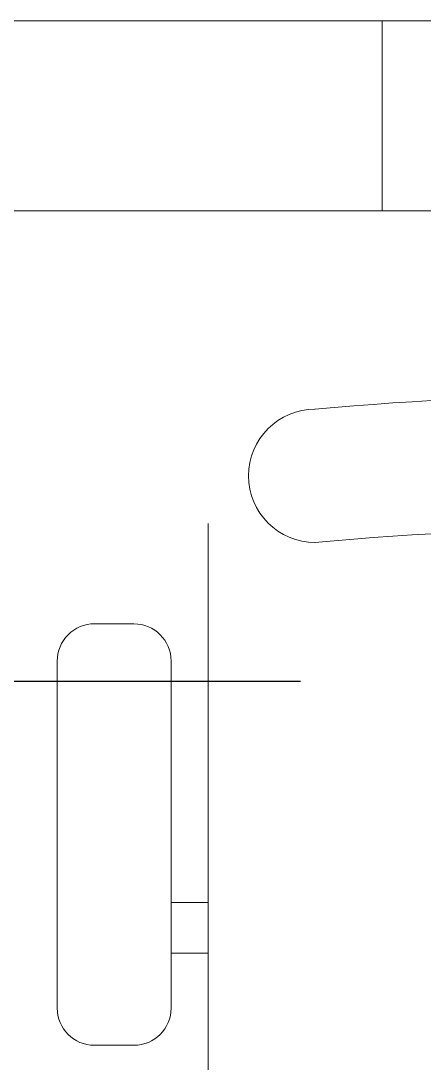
# Model space of a CAD drawing. Header units: inches. Extents: x -12418 to 57169, y -29325 to 19878.
# Drawn here: x 43488 to 43700, y -3296 to -2747 of the extents above; entities that cross this region are included whole.
import ezdxf

# ---------------------------------------------------------------- set-up
doc = ezdxf.new("R2010")
doc.units = ezdxf.units.IN
doc.header["$LTSCALE"] = 25
doc.header["$MEASUREMENT"] = 0
doc.linetypes.add('DASHDOT', pattern=[25.4, 12.7, -6.35, 0, -6.35])
doc.linetypes.add('HIDDEN', pattern=[9.525, 6.35, -3.175])
doc.layers.get('0').update_dxf_attribs({"color": 8})
for name, color, linetype, lineweight in [('00-Ground Floor$0$Aluminum', 251, 'Continuous', 5), ('00-Ground Floor$0$LOADING', 253, 'Continuous', 5), ('00-Ground Floor$0$NEW Wall', 166, 'Continuous', 5), ('00-Ground Floor$0$Walls', 251, 'Continuous', 5), ('E-LITE-CLNG-CNDT', 6, 'DASHDOT', 35), ('E-POWR-FLOR-CNDT', 6, 'HIDDEN', 25)]:
    doc.layers.add(name, color=color, linetype=linetype, lineweight=lineweight)

# ---------------------------------------------------------------- blocks, each defined once
blk = doc.blocks.new('*X127')
at = {"color": 0}
for p, q in [((5, 3), (5, 3)), ((5, 3), (5, 3)), ((5, 3), (5, 3)), ((5, 3), (5, 3)), ((5, 3), (5, 3)), ((5, 3), (5, 3)), ((5, 3), (5, 3)), ((5, 3), (5, 3)), ((5, 3), (5, 3)), ((5, 3), (5, 3)), ((5, 3), (5, 3)), ((5, 3), (5, 3)), ((5, 3), (5, 3)), ((5, 3), (5, 3)), ((5, 3), (5, 3)), ((5, 3), (5, 3)), ((5, 3), (5, 3)), ((5, 3), (5, 3)), ((5, 3), (5, 3)), ((5, 3), (5, 3)), ((5, 3), (5, 3)), ((5, 3), (5, 3)), ((5, 3), (5, 3)), ((5, 3), (5, 3)), ((5, 3), (5, 3)), ((5, 3), (5, 3)), ((5, 3), (5, 3)), ((5, 3), (5, 3)), ((5, 3), (5, 3)), ((5, 3), (5, 3)), ((5, 3), (5, 3)), ((5, 3), (5, 3)), ((5, 3), (5, 3)), ((5, 3), (5, 3)), ((5, 3), (5, 3)), ((5, 3), (5, 3)), ((5, 3), (5, 3)), ((5, 3), (5, 3)), ((5, 3), (5, 3)), ((5, 3), (5, 3)), ((5, 3), (5, 3)), ((5, 3), (5, 3)), ((5, 3), (5, 3)), ((5, 3), (5, 3)), ((5, 3), (5, 3)), ((5, 3), (5, 3)), ((5, 3), (5, 3)), ((5, 3), (5, 3)), ((5, 3), (5, 3)), ((5, 3), (5, 3)), ((5, 3), (5, 3)), ((5, 3), (5, 3)), ((5, 3), (5, 3)), ((5, 3), (5, 3)), ((5, 3), (5, 3)), ((5, 3), (5, 3)), ((5, 3), (5, 3)), ((5, 3), (5, 3)), ((5, 3), (5, 3)), ((5, 3), (5, 3)), ((5, 3), (5, 3)), ((5, 3), (5, 3)), ((5, 3), (5, 3)), ((5, 3), (5, 3)), ((5, 3), (5, 3)), ((5, 3), (5, 3)), ((6, 3), (5, 3)), ((5, 3), (5, 3)), ((6, 3), (5, 3)), ((5, 3), (5, 3)), ((6, 3), (5, 3)), ((5, 3), (5, 3)), ((6, 3), (5, 3)), ((5, 3), (5, 3)), ((5, 3), (5, 3)), ((5, 3), (5, 3)), ((5, 3), (5, 3)), ((5, 3), (5, 3)), ((5, 3), (5, 3)), ((5, 3), (5, 3)), ((5, 3), (5, 3)), ((5, 3), (5, 3)), ((5, 3), (5, 3)), ((5, 3), (5, 3)), ((5, 3), (5, 3)), ((5, 3), (5, 3)), ((5, 3), (5, 3)), ((5, 3), (5, 3)), ((5, 3), (5, 3)), ((5, 3), (5, 3)), ((5, 3), (5, 3)), ((5, 3), (5, 3)), ((5, 3), (5, 3)), ((5, 3), (5, 3)), ((5, 3), (5, 3)), ((5, 3), (5, 3)), ((6, 3), (6, 3)), ((6, 3), (6, 3)), ((6, 3), (6, 3)), ((6, 3), (6, 3)), ((6, 3), (6, 3)), ((6, 3), (6, 3)), ((6, 3), (6, 3)), ((6, 3), (6, 3)), ((6, 3), (6, 3)), ((6, 3), (6, 3)), ((6, 3), (6, 3)), ((6, 3), (6, 3)), ((6, 3), (6, 3)), ((6, 3), (6, 3)), ((6, 3), (6, 3)), ((6, 3), (6, 3)), ((6, 3), (6, 3)), ((6, 3), (6, 3)), ((6, 3), (6, 3)), ((6, 3), (6, 3)), ((6, 3), (6, 3)), ((6, 3), (6, 3)), ((6, 3), (6, 3)), ((6, 3), (6, 3)), ((6, 3), (6, 3)), ((6, 3), (6, 3)), ((6, 3), (6, 3)), ((6, 3), (6, 3)), ((6, 3), (6, 3)), ((6, 3), (6, 3)), ((6, 3), (6, 3)), ((6, 3), (6, 3)), ((6, 3), (6, 3)), ((6, 3), (6, 3)), ((6, 3), (6, 3)), ((6, 3), (6, 3)), ((6, 3), (6, 3)), ((6, 3), (6, 3)), ((6, 3), (6, 3)), ((6, 3), (6, 3)), ((6, 3), (6, 3)), ((6, 3), (6, 3)), ((6, 3), (6, 3)), ((6, 3), (6, 3)), ((6, 3), (6, 3)), ((6, 3), (6, 3)), ((6, 3), (6, 3)), ((6, 3), (6, 3)), ((6, 3), (6, 3)), ((6, 3), (6, 3)), ((6, 3), (6, 3)), ((6, 3), (6, 3)), ((6, 3), (6, 3)), ((6, 3), (6, 3)), ((6, 3), (6, 3)), ((6, 3), (6, 3)), ((6, 3), (6, 3)), ((6, 3), (6, 3)), ((6, 3), (6, 3)), ((6, 3), (6, 3)), ((6, 3), (6, 3)), ((6, 3), (6, 3)), ((6, 3), (6, 3)), ((6, 3), (6, 3)), ((6, 3), (6, 3)), ((6, 3), (6, 3)), ((6, 3), (6, 3)), ((6, 3), (6, 3)), ((6, 3), (6, 3)), ((6, 3), (6, 3)), ((6, 3), (6, 3)), ((6, 3), (6, 3)), ((6, 3), (6, 3)), ((6, 3), (6, 3)), ((6, 3), (6, 3)), ((6, 3), (6, 3)), ((6, 3), (6, 3)), ((6, 3), (6, 3)), ((6, 3), (6, 3)), ((6, 3), (6, 3)), ((6, 3), (6, 3)), ((6, 3), (6, 3)), ((6, 3), (6, 3)), ((6, 3), (6, 3)), ((6, 3), (6, 3)), ((6, 3), (6, 3)), ((6, 3), (6, 3)), ((6, 3), (6, 3)), ((6, 3), (6, 3)), ((6, 3), (6, 3)), ((6, 3), (6, 3)), ((6, 3), (6, 3)), ((6, 3), (6, 3)), ((6, 3), (6, 3)), ((6, 3), (6, 3)), ((6, 3), (6, 3)), ((6, 3), (6, 3)), ((6, 3), (6, 3)), ((6, 3), (6, 3)), ((6, 3), (6, 3)), ((6, 3), (6, 3)), ((6, 3), (6, 3)), ((6, 3), (6, 3)), ((6, 3), (6, 3)), ((6, 3), (6, 3)), ((6, 3), (6, 3)), ((6, 3), (6, 3)), ((6, 3), (6, 3)), ((6, 3), (6, 3)), ((6, 3), (6, 3)), ((6, 3), (6, 3)), ((6, 3), (6, 3)), ((6, 3), (6, 3)), ((6, 3), (6, 3)), ((6, 3), (6, 3)), ((6, 3), (6, 3)), ((6, 3), (6, 3)), ((6, 3), (6, 3)), ((6, 3), (6, 3)), ((6, 3), (6, 3)), ((6, 3), (6, 3)), ((6, 3), (6, 3)), ((6, 3), (6, 3)), ((6, 3), (6, 3)), ((6, 3), (6, 3)), ((6, 3), (6, 3)), ((6, 3), (6, 3)), ((6, 3), (6, 3)), ((6, 3), (6, 3)), ((6, 3), (6, 3)), ((6, 3), (6, 3)), ((6, 3), (6, 3)), ((6, 3), (6, 3)), ((6, 3), (6, 3)), ((6, 3), (6, 3)), ((6, 3), (6, 3)), ((6, 3), (6, 3)), ((6, 3), (6, 3)), ((6, 3), (6, 3)), ((6, 3), (6, 3)), ((6, 3), (6, 3)), ((6, 3), (6, 3)), ((6, 3), (6, 3)), ((6, 3), (6, 3)), ((6, 3), (6, 3)), ((6, 3), (6, 3)), ((6, 3), (6, 3)), ((6, 3), (6, 3)), ((6, 3), (6, 3)), ((6, 3), (6, 3)), ((6, 3), (6, 3)), ((6, 3), (6, 3)), ((6, 3), (6, 3)), ((6, 3), (6, 3)), ((6, 3), (6, 3)), ((6, 3), (6, 3)), ((6, 3), (6, 3)), ((6, 3), (6, 3)), ((6, 3), (6, 3)), ((6, 3), (6, 3)), ((6, 3), (6, 3)), ((6, 3), (6, 3)), ((6, 3), (6, 3)), ((6, 3), (6, 3)), ((6, 3), (6, 3)), ((6, 3), (6, 3)), ((6, 3), (6, 3)), ((6, 3), (6, 3)), ((6, 3), (6, 3)), ((6, 3), (6, 3)), ((6, 3), (6, 3)), ((6, 3), (6, 3)), ((6, 3), (6, 3)), ((6, 3), (6, 3)), ((6, 3), (6, 3)), ((6, 3), (6, 3)), ((6, 3), (6, 3)), ((6, 3), (6, 3)), ((6, 3), (6, 3)), ((6, 3), (6, 3)), ((6, 3), (6, 3)), ((6, 3), (6, 3)), ((6, 3), (6, 3)), ((6, 3), (6, 3)), ((6, 3), (6, 3)), ((6, 3), (6, 3)), ((6, 3), (6, 3)), ((6, 3), (6, 3)), ((6, 3), (6, 3)), ((6, 3), (6, 3)), ((6, 3), (6, 3)), ((6, 3), (6, 3)), ((6, 3), (6, 3)), ((6, 3), (6, 3)), ((6, 3), (6, 3)), ((6, 3), (6, 3)), ((6, 3), (6, 3)), ((6, 3), (6, 3)), ((6, 3), (6, 3)), ((6, 3), (6, 3)), ((6, 3), (6, 3)), ((6, 3), (6, 3)), ((6, 3), (6, 3)), ((6, 3), (6, 3)), ((6, 3), (5, 3)), ((6, 3), (5, 3)), ((6, 3), (5, 3)), ((6, 3), (5, 3)), ((6, 3), (5, 3)), ((6, 3), (6, 3)), ((6, 3), (6, 3)), ((6, 3), (6, 3)), ((6, 3), (6, 3)), ((6, 3), (6, 3)), ((6, 3), (6, 3)), ((6, 3), (6, 3)), ((6, 3), (6, 3)), ((6, 3), (6, 3)), ((6, 3), (6, 3)), ((6, 3), (6, 3)), ((6, 3), (6, 3)), ((6, 3), (6, 3)), ((6, 3), (6, 3)), ((6, 3), (6, 3)), ((6, 3), (6, 3)), ((6, 3), (6, 3)), ((6, 3), (6, 3)), ((6, 3), (6, 3)), ((6, 3), (6, 3)), ((6, 3), (6, 3)), ((6, 3), (6, 3)), ((6, 3), (6, 3)), ((6, 3), (6, 3)), ((6, 3), (6, 3)), ((6, 3), (6, 3)), ((6, 3), (6, 3)), ((6, 3), (6, 3)), ((6, 3), (6, 3)), ((6, 3), (6, 3)), ((6, 3), (6, 3)), ((6, 3), (6, 3)), ((6, 3), (6, 3)), ((6, 3), (6, 3)), ((6, 3), (6, 3)), ((6, 3), (6, 3)), ((6, 3), (6, 3)), ((6, 3), (6, 3)), ((6, 3), (6, 3)), ((6, 3), (6, 3)), ((6, 3), (6, 3)), ((6, 3), (6, 3)), ((6, 3), (6, 3)), ((6, 3), (6, 3)), ((6, 3), (6, 3)), ((6, 3), (6, 3)), ((6, 3), (6, 3)), ((6, 3), (6, 3)), ((6, 3), (6, 3)), ((6, 3), (6, 3)), ((6, 3), (6, 3)), ((6, 3), (6, 3)), ((6, 3), (6, 3)), ((6, 3), (6, 3)), ((6, 3), (6, 3)), ((6, 3), (6, 3)), ((6, 3), (6, 3)), ((6, 3), (6, 3)), ((6, 3), (6, 3)), ((6, 3), (6, 3)), ((6, 3), (6, 3)), ((6, 3), (6, 3)), ((6, 3), (6, 3)), ((6, 3), (6, 3)), ((6, 3), (6, 3)), ((6, 3), (6, 3)), ((6, 3), (6, 3)), ((6, 3), (6, 3)), ((6, 3), (6, 3)), ((6, 3), (6, 3)), ((6, 3), (6, 3)), ((6, 3), (6, 3)), ((6, 3), (6, 3)), ((6, 3), (6, 3)), ((6, 3), (6, 3)), ((6, 3), (6, 3)), ((6, 3), (6, 3)), ((6, 3), (6, 3)), ((6, 3), (6, 3)), ((6, 3), (6, 3)), ((6, 3), (6, 3)), ((6, 3), (6, 3)), ((6, 3), (6, 3)), ((6, 3), (6, 3)), ((6, 3), (6, 3)), ((6, 3), (6, 3)), ((6, 3), (6, 3)), ((6, 3), (6, 3)), ((6, 3), (6, 3)), ((6, 3), (6, 3)), ((6, 3), (6, 3)), ((6, 3), (6, 3)), ((6, 3), (6, 3)), ((6, 3), (6, 3)), ((6, 3), (6, 3)), ((6, 3), (6, 3)), ((6, 3), (6, 3)), ((6, 3), (6, 3)), ((6, 3), (6, 3)), ((6, 3), (6, 3)), ((6, 3), (6, 3)), ((6, 3), (6, 3)), ((6, 3), (6, 3)), ((6, 3), (6, 3)), ((6, 3), (6, 3)), ((6, 3), (6, 3)), ((6, 3), (6, 3)), ((6, 3), (6, 3)), ((6, 3), (6, 3)), ((6, 3), (6, 3)), ((6, 3), (6, 3)), ((6, 3), (6, 3)), ((6, 3), (6, 3)), ((6, 3), (6, 3)), ((6, 3), (6, 3)), ((6, 3), (6, 3)), ((6, 3), (6, 3)), ((6, 3), (6, 3)), ((6, 3), (6, 3)), ((6, 3), (6, 3)), ((6, 3), (6, 3)), ((6, 3), (6, 3)), ((6, 3), (6, 3)), ((6, 3), (6, 3)), ((6, 3), (6, 3)), ((6, 3), (6, 3)), ((6, 3), (6, 3)), ((6, 3), (6, 3)), ((6, 3), (6, 3)), ((6, 3), (6, 3)), ((6, 3), (6, 3)), ((6, 3), (6, 3)), ((6, 3), (6, 3)), ((6, 3), (6, 3)), ((6, 3), (6, 3)), ((6, 3), (6, 3)), ((6, 3), (6, 3)), ((6, 3), (6, 3)), ((6, 3), (6, 3)), ((6, 3), (6, 3)), ((6, 3), (6, 3)), ((6, 3), (6, 3)), ((6, 3), (6, 3)), ((6, 3), (6, 3)), ((6, 3), (6, 3)), ((6, 3), (6, 3)), ((6, 3), (6, 3)), ((6, 3), (6, 3)), ((6, 3), (6, 3)), ((6, 3), (6, 3)), ((6, 3), (6, 3)), ((6, 3), (6, 3)), ((6, 3), (6, 3)), ((6, 3), (6, 3)), ((6, 3), (6, 3)), ((6, 3), (6, 3)), ((6, 3), (6, 3)), ((6, 3), (6, 3)), ((6, 3), (6, 3)), ((6, 3), (6, 3)), ((6, 3), (6, 3)), ((6, 3), (6, 3)), ((6, 3), (6, 3)), ((6, 3), (6, 3)), ((6, 3), (6, 3)), ((6, 3), (6, 3)), ((6, 3), (6, 3)), ((6, 3), (6, 3)), ((6, 3), (6, 3)), ((6, 3), (6, 3)), ((6, 3), (6, 3)), ((6, 3), (6, 3)), ((6, 3), (6, 3)), ((6, 3), (6, 3)), ((6, 3), (6, 3)), ((6, 3), (6, 3)), ((6, 3), (6, 3)), ((6, 3), (6, 3)), ((6, 3), (6, 3)), ((6, 3), (6, 3)), ((6, 3), (6, 3)), ((6, 3), (6, 3)), ((6, 3), (6, 3)), ((6, 3), (6, 3)), ((6, 3), (6, 3)), ((6, 3), (6, 3)), ((6, 3), (6, 3)), ((6, 3), (6, 3)), ((6, 3), (6, 3)), ((6, 3), (6, 3)), ((6, 3), (6, 3)), ((6, 3), (6, 3)), ((6, 3), (6, 3)), ((6, 3), (6, 3)), ((6, 3), (6, 3)), ((6, 3), (6, 3)), ((6, 3), (6, 3)), ((6, 3), (6, 3)), ((6, 3), (6, 3)), ((6, 3), (6, 3)), ((6, 3), (6, 3)), ((6, 3), (6, 3)), ((6, 3), (6, 3)), ((6, 3), (6, 3)), ((6, 3), (6, 3)), ((6, 3), (6, 3)), ((6, 3), (6, 3)), ((6, 3), (6, 3)), ((6, 3), (6, 3)), ((6, 3), (6, 3)), ((6, 3), (6, 3)), ((6, 3), (6, 3)), ((6, 3), (6, 3)), ((6, 3), (6, 3)), ((6, 3), (6, 3)), ((6, 3), (6, 3)), ((6, 3), (6, 3)), ((6, 3), (6, 3)), ((6, 3), (6, 3)), ((6, 3), (6, 3)), ((6, 3), (6, 3)), ((6, 3), (6, 3)), ((6, 3), (6, 3)), ((6, 3), (6, 3)), ((6, 3), (6, 3)), ((6, 3), (6, 3)), ((6, 3), (6, 3)), ((6, 3), (6, 3)), ((6, 3), (6, 3)), ((6, 3), (6, 3)), ((6, 3), (6, 3)), ((6, 3), (6, 3)), ((6, 3), (6, 3)), ((6, 3), (6, 3)), ((6, 3), (6, 3)), ((6, 3), (6, 3)), ((6, 3), (6, 3)), ((6, 3), (6, 3)), ((6, 3), (6, 3)), ((6, 3), (6, 3)), ((6, 3), (6, 3)), ((6, 3), (6, 3)), ((6, 3), (6, 3)), ((6, 3), (6, 3)), ((6, 3), (6, 3)), ((6, 3), (6, 3)), ((6, 3), (6, 3)), ((6, 3), (6, 3)), ((6, 3), (6, 3)), ((6, 3), (6, 3)), ((6, 3), (6, 3)), ((6, 3), (6, 3)), ((6, 3), (6, 3)), ((6, 3), (6, 3)), ((6, 3), (6, 3)), ((6, 3), (6, 3)), ((6, 3), (6, 3)), ((6, 3), (6, 3)), ((6, 3), (6, 3)), ((6, 3), (6, 3)), ((6, 3), (6, 3)), ((6, 3), (6, 3)), ((6, 3), (6, 3)), ((6, 3), (6, 3)), ((6, 3), (6, 3)), ((6, 3), (6, 3)), ((6, 3), (6, 3)), ((6, 3), (6, 3)), ((6, 3), (6, 3)), ((6, 3), (6, 3)), ((6, 3), (6, 3)), ((6, 3), (6, 3)), ((6, 3), (6, 3)), ((6, 3), (6, 3)), ((6, 3), (6, 3)), ((6, 3), (6, 3)), ((6, 3), (6, 3)), ((6, 3), (6, 3)), ((6, 3), (6, 3)), ((6, 3), (6, 3)), ((6, 3), (6, 3)), ((6, 3), (6, 3)), ((6, 3), (6, 3)), ((6, 3), (6, 3)), ((6, 3), (6, 3)), ((6, 3), (6, 3)), ((6, 3), (6, 3)), ((6, 3), (6, 3)), ((6, 3), (6, 3)), ((6, 3), (6, 3)), ((6, 3), (6, 3)), ((6, 3), (6, 3)), ((6, 3), (6, 3)), ((6, 3), (6, 3)), ((6, 3), (6, 3)), ((6, 3), (6, 3)), ((6, 3), (6, 3)), ((6, 3), (6, 3)), ((6, 3), (6, 3)), ((6, 3), (6, 3)), ((6, 3), (6, 3)), ((6, 3), (6, 3)), ((6, 3), (6, 3)), ((6, 3), (6, 3)), ((6, 3), (6, 3)), ((6, 3), (6, 3)), ((6, 3), (6, 3)), ((6, 3), (6, 3)), ((6, 3), (6, 3)), ((6, 3), (6, 3)), ((6, 3), (6, 3)), ((6, 3), (6, 3)), ((6, 3), (6, 3)), ((6, 3), (6, 3)), ((6, 3), (6, 3)), ((6, 3), (6, 3)), ((6, 3), (6, 3))]:
    blk.add_line(p, q, dxfattribs=at)
blk = doc.blocks.new('*X128')
at = {"color": 0}
for p, q in [((13, 1), (13, 1)), ((13, 1), (13, 1)), ((13, 1), (13, 1)), ((13, 1), (13, 1)), ((13, 1), (13, 1)), ((13, 1), (13, 1)), ((13, 1), (13, 1)), ((13, 1), (13, 1)), ((13, 1), (13, 1)), ((13, 1), (13, 1)), ((13, 1), (13, 1)), ((13, 1), (13, 1)), ((13, 1), (13, 1)), ((13, 1), (13, 1)), ((13, 1), (13, 1)), ((13, 1), (14, 1)), ((13, 1), (14, 1)), ((13, 1), (14, 1)), ((13, 1), (13, 1)), ((13, 1), (13, 1)), ((13, 1), (13, 1)), ((13, 1), (13, 1)), ((13, 1), (13, 1)), ((13, 1), (13, 1)), ((13, 1), (13, 1)), ((13, 1), (13, 1)), ((13, 1), (13, 1)), ((13, 1), (13, 1)), ((13, 1), (13, 1)), ((13, 1), (13, 1)), ((13, 1), (13, 1)), ((13, 1), (13, 1)), ((13, 1), (13, 1)), ((13, 1), (13, 1)), ((13, 1), (13, 1)), ((13, 1), (13, 1)), ((13, 1), (13, 1)), ((13, 1), (13, 1)), ((13, 1), (13, 1)), ((13, 1), (13, 1)), ((13, 1), (13, 1)), ((13, 1), (13, 1)), ((13, 1), (13, 1)), ((13, 1), (13, 1)), ((13, 1), (13, 1)), ((13, 1), (13, 1)), ((13, 1), (13, 1)), ((13, 1), (13, 1)), ((13, 1), (13, 1)), ((13, 1), (13, 1)), ((13, 1), (13, 1)), ((13, 1), (13, 1)), ((13, 1), (13, 1)), ((13, 1), (13, 1)), ((13, 1), (13, 1)), ((13, 1), (13, 1)), ((13, 1), (13, 1)), ((13, 1), (13, 1)), ((13, 1), (13, 1)), ((13, 1), (13, 1)), ((13, 1), (13, 1)), ((13, 1), (13, 1)), ((13, 1), (13, 1)), ((13, 1), (13, 1)), ((13, 1), (13, 1)), ((13, 1), (13, 1)), ((13, 1), (13, 1)), ((13, 1), (13, 1)), ((13, 1), (13, 1)), ((13, 1), (13, 1)), ((13, 1), (13, 1)), ((13, 1), (13, 1)), ((13, 1), (13, 1)), ((13, 1), (13, 1)), ((13, 1), (13, 1)), ((13, 1), (13, 1)), ((13, 1), (13, 1)), ((13, 1), (13, 1)), ((13, 1), (13, 1)), ((13, 1), (13, 1)), ((13, 1), (13, 1)), ((13, 1), (13, 1)), ((13, 1), (13, 1)), ((13, 1), (13, 1)), ((13, 1), (13, 1)), ((13, 1), (13, 1)), ((13, 1), (13, 1)), ((13, 1), (13, 1)), ((13, 1), (13, 1)), ((13, 1), (13, 1)), ((13, 1), (13, 1)), ((13, 1), (13, 1)), ((13, 1), (13, 1)), ((13, 1), (13, 1)), ((13, 1), (13, 1)), ((13, 1), (13, 1)), ((13, 1), (13, 1)), ((13, 1), (13, 1)), ((13, 1), (13, 1)), ((13, 1), (13, 1)), ((13, 1), (13, 1)), ((13, 1), (13, 1)), ((13, 1), (13, 1)), ((13, 1), (13, 1)), ((13, 1), (13, 1)), ((13, 1), (13, 1)), ((13, 1), (13, 1)), ((13, 1), (13, 1)), ((13, 1), (13, 1)), ((13, 1), (13, 1)), ((13, 1), (13, 1)), ((13, 1), (13, 1)), ((13, 1), (13, 1)), ((13, 1), (13, 1)), ((13, 1), (13, 1)), ((13, 1), (13, 1)), ((13, 1), (13, 1)), ((13, 1), (13, 1)), ((13, 1), (13, 1)), ((13, 1), (13, 1)), ((13, 1), (13, 1)), ((13, 1), (13, 1)), ((13, 1), (13, 1)), ((13, 1), (14, 1)), ((13, 0), (13, 0)), ((13, 0), (13, 0)), ((13, 0), (13, 0)), ((13, 0), (13, 0)), ((13, 0), (13, 0)), ((13, 0), (13, 0)), ((13, 0), (13, 0)), ((13, 0), (13, 0)), ((13, 0), (13, 0)), ((13, 0), (13, 0)), ((13, 0), (13, 0)), ((13, 0), (13, 0)), ((13, 0), (13, 0)), ((13, 0), (13, 0)), ((13, 0), (13, 0)), ((13, 0), (13, 0)), ((13, 0), (13, 0)), ((13, 0), (13, 0)), ((13, 0), (13, 0)), ((13, 0), (13, 0)), ((13, 0), (13, 0)), ((13, 0), (13, 0)), ((13, 0), (13, 0)), ((13, 0), (13, 0)), ((13, 0), (13, 0)), ((13, 0), (13, 0)), ((13, 0), (13, 0)), ((13, 0), (13, 0)), ((13, 0), (13, 0)), ((13, 0), (13, 0)), ((13, 0), (13, 0)), ((13, 0), (13, 0)), ((13, 0), (13, 0)), ((13, 0), (13, 0)), ((13, 0), (13, 0)), ((13, 0), (13, 0)), ((13, 0), (13, 0)), ((13, 0), (13, 0)), ((13, 0), (13, 0)), ((13, 0), (13, 0)), ((13, 0), (13, 0)), ((13, 0), (13, 0)), ((13, 0), (13, 0)), ((13, 0), (13, 0)), ((13, 0), (13, 0)), ((13, 0), (13, 0)), ((13, 0), (13, 0)), ((13, 0), (13, 0)), ((13, 0), (14, 0)), ((13, 0), (14, 0)), ((13, 0), (13, 0)), ((13, 0), (14, 0)), ((14, 1), (14, 1)), ((14, 1), (14, 1)), ((14, 1), (14, 1)), ((14, 1), (14, 1)), ((14, 1), (14, 1)), ((14, 1), (14, 1)), ((14, 1), (14, 1)), ((14, 1), (14, 1)), ((14, 1), (14, 1)), ((14, 1), (14, 1)), ((14, 1), (14, 1)), ((14, 1), (14, 1)), ((14, 1), (14, 1)), ((14, 1), (14, 1)), ((14, 1), (14, 1)), ((14, 1), (14, 1)), ((14, 1), (14, 1)), ((14, 1), (14, 1)), ((14, 1), (14, 1)), ((14, 1), (14, 1)), ((14, 1), (14, 1)), ((14, 1), (14, 1)), ((14, 1), (14, 1)), ((14, 1), (14, 1)), ((14, 1), (14, 1)), ((14, 1), (14, 1)), ((14, 1), (14, 1)), ((14, 1), (14, 1)), ((14, 1), (14, 1)), ((14, 1), (14, 1)), ((14, 1), (14, 1)), ((14, 1), (14, 1)), ((14, 1), (14, 1)), ((14, 1), (14, 1)), ((14, 1), (14, 1)), ((14, 1), (14, 1)), ((14, 1), (14, 1)), ((14, 1), (14, 1)), ((14, 1), (14, 1)), ((14, 1), (14, 1)), ((14, 1), (14, 1)), ((14, 1), (14, 1)), ((14, 1), (14, 1)), ((14, 1), (14, 1)), ((14, 1), (14, 1)), ((14, 1), (14, 1)), ((14, 1), (14, 1)), ((14, 1), (14, 1)), ((14, 1), (14, 1)), ((14, 1), (14, 1)), ((14, 1), (14, 1)), ((14, 1), (14, 1)), ((14, 1), (14, 1)), ((14, 1), (14, 1)), ((14, 1), (14, 1)), ((14, 1), (14, 1)), ((14, 1), (14, 1)), ((14, 1), (14, 1)), ((14, 1), (14, 1)), ((14, 1), (14, 1)), ((14, 1), (14, 1)), ((14, 1), (14, 1)), ((14, 1), (14, 1)), ((14, 1), (14, 1)), ((14, 1), (14, 1)), ((14, 1), (14, 1)), ((14, 1), (14, 1)), ((14, 1), (14, 1)), ((14, 1), (14, 1)), ((14, 1), (14, 1)), ((14, 1), (14, 1)), ((14, 1), (14, 1)), ((14, 1), (14, 1)), ((14, 1), (14, 1)), ((14, 1), (14, 1)), ((14, 1), (14, 1)), ((14, 1), (14, 1)), ((14, 1), (14, 1)), ((14, 1), (14, 1)), ((14, 1), (14, 1)), ((14, 1), (14, 1)), ((14, 1), (14, 1)), ((14, 1), (14, 1)), ((14, 1), (14, 1)), ((14, 1), (14, 1)), ((14, 1), (14, 1)), ((14, 1), (14, 1)), ((14, 1), (14, 1)), ((14, 1), (14, 1)), ((14, 1), (14, 1)), ((14, 1), (14, 1)), ((14, 1), (14, 1)), ((14, 1), (14, 1)), ((14, 1), (14, 1)), ((14, 0), (14, 0)), ((14, 0), (14, 0)), ((14, 0), (14, 0)), ((14, 0), (14, 0)), ((14, 0), (14, 0)), ((14, 0), (14, 0)), ((14, 0), (14, 0)), ((14, 0), (14, 0)), ((14, 0), (14, 0)), ((14, 0), (14, 0)), ((14, 0), (14, 0)), ((14, 0), (14, 0)), ((14, 0), (14, 0)), ((14, 0), (14, 0)), ((14, 0), (14, 0)), ((14, 0), (14, 0)), ((14, 0), (14, 0)), ((14, 0), (14, 0)), ((14, 0), (14, 0)), ((14, 0), (14, 0)), ((14, 0), (14, 0)), ((14, 0), (14, 0)), ((14, 0), (14, 0)), ((14, 0), (14, 0)), ((14, 0), (14, 0)), ((14, 0), (14, 0)), ((14, 0), (14, 0)), ((14, 0), (14, 0)), ((14, 0), (14, 0)), ((14, 0), (14, 0)), ((14, 0), (14, 0)), ((14, 0), (14, 0)), ((14, 0), (14, 0)), ((14, 0), (14, 0)), ((14, 0), (14, 0)), ((14, 0), (14, 0)), ((14, 0), (14, 0)), ((14, 0), (14, 0)), ((14, 0), (14, 0)), ((14, 0), (14, 0)), ((14, 0), (14, 0)), ((14, 0), (14, 0)), ((14, 0), (14, 0)), ((14, 0), (14, 0)), ((14, 0), (14, 0)), ((14, 0), (14, 0)), ((14, 0), (14, 0)), ((14, 0), (14, 0)), ((13, 0), (13, 0)), ((13, 0), (14, 0)), ((13, 0), (13, 0)), ((13, 0), (14, 0)), ((13, 0), (13, 0)), ((13, 0), (14, 0)), ((13, 0), (13, 0)), ((13, 0), (13, 0)), ((13, 0), (13, 0)), ((13, 0), (13, 0)), ((13, 0), (14, 0)), ((13, 0), (13, 0)), ((13, 0), (14, 0)), ((13, 0), (13, 0)), ((13, 0), (14, 0)), ((13, 0), (13, 0)), ((13, 0), (14, 0)), ((13, 0), (13, 0)), ((13, 0), (14, 0)), ((13, 0), (13, 0)), ((13, 0), (14, 0)), ((13, 0), (13, 0)), ((13, 0), (14, 0)), ((13, 0), (13, 0)), ((13, 0), (13, 0)), ((13, 0), (13, 0)), ((13, 0), (14, 0)), ((13, 0), (13, 0)), ((13, 0), (14, 0)), ((13, 0), (13, 0)), ((13, 0), (14, 0)), ((13, 0), (13, 0)), ((13, 0), (14, 0)), ((13, 0), (13, 0)), ((13, 0), (13, 0)), ((13, 0), (13, 0)), ((13, 0), (13, 0)), ((13, 0), (13, 0)), ((13, 0), (13, 0)), ((13, 0), (13, 0)), ((13, 0), (13, 0)), ((13, 0), (13, 0)), ((13, 0), (13, 0)), ((13, 0), (13, 0)), ((13, 0), (13, 0)), ((13, 0), (13, 0)), ((13, 0), (13, 0)), ((13, 0), (13, 0)), ((13, 0), (13, 0)), ((13, 0), (13, 0)), ((13, 0), (13, 0)), ((13, 0), (13, 0)), ((13, 0), (13, 0)), ((13, 0), (13, 0)), ((13, 0), (13, 0)), ((13, 0), (13, 0)), ((13, 0), (13, 0)), ((13, 0), (13, 0)), ((13, 0), (13, 0)), ((13, 0), (13, 0)), ((13, 0), (13, 0)), ((13, 0), (13, 0)), ((13, 0), (13, 0)), ((13, 0), (13, 0)), ((13, -1), (13, -1)), ((13, -1), (13, -1)), ((13, -1), (13, -1)), ((13, -1), (13, -1)), ((13, -1), (13, -1)), ((13, -1), (14, -1)), ((13, -1), (13, -1)), ((14, 0), (14, 0)), ((14, 0), (14, 0)), ((14, 0), (14, 0)), ((14, 0), (14, 0)), ((14, 0), (14, 0)), ((14, 0), (14, 0)), ((14, 0), (14, 0)), ((14, 0), (14, 0)), ((14, 0), (14, 0)), ((14, 0), (14, 0)), ((14, 0), (14, 0)), ((14, 0), (14, 0)), ((14, 0), (14, 0)), ((14, 0), (14, 0)), ((14, 0), (14, 0)), ((13, 0), (14, 0)), ((14, 0), (14, 0)), ((14, 0), (14, 0)), ((14, 0), (14, 0)), ((14, 0), (14, 0)), ((14, 0), (14, 0)), ((14, 0), (14, 0)), ((14, 0), (14, 0)), ((14, 0), (14, 0)), ((14, 0), (14, 0)), ((14, 0), (14, 0)), ((14, 0), (14, 0)), ((14, 0), (14, 0)), ((14, 0), (14, 0)), ((14, 0), (14, 0)), ((14, 0), (14, 0)), ((14, 0), (14, 0)), ((14, 0), (14, 0)), ((14, 0), (14, 0)), ((14, 0), (14, 0)), ((14, 0), (14, 0)), ((14, 0), (14, 0)), ((14, 0), (14, 0)), ((14, 0), (14, 0)), ((14, 0), (14, 0)), ((14, 0), (14, 0)), ((14, 0), (14, 0)), ((14, 0), (14, 0)), ((14, 0), (14, 0)), ((14, 0), (14, 0)), ((14, 0), (14, 0)), ((14, 0), (14, 0)), ((14, 0), (14, 0)), ((14, 0), (14, 0)), ((14, 0), (14, 0)), ((14, -1), (14, -1)), ((14, -1), (14, -1)), ((14, -1), (14, -1)), ((14, -1), (14, -1)), ((14, -1), (14, -1))]:
    blk.add_line(p, q, dxfattribs=at)
blk = doc.blocks.new('00-Ground Floor$0$GF21018-P')
at = {"color": 0}
for p, q in [((0.22049, 0.47563), (0.22049, 0.0675)), ((0.25963, 0.34221), (0.2804, 0.34221)), ((0.24001, 0.32259), (0.24001, 0.14)), ((0.30001, 0.32259), (0.30001, 0.14)), ((0.22049, 0.29372), (0.24001, 0.29372)), ((0.22049, 0.26708), (0.24001, 0.26708)), ((0.25963, 0.12039), (0.2804, 0.12039))]:
    blk.add_line(p, q, dxfattribs=at)
for points in [[(0.24001, 0.29372), (0.24001, 0.29372), (0.24001, 0.29372), (0.24001, 0.29372), (0.24001, 0.29372), (0.24001, 0.29372), (0.24001, 0.29372), (0.24001, 0.29372), (0.24001, 0.29372), (0.24001, 0.29372), (0.24001, 0.29372), (0.24001, 0.29372), (0.24001, 0.29372), (0.24001, 0.29372), (0.24001, 0.29372), (0.24001, 0.29372), (0.24001, 0.29372), (0.24001, 0.29372), (0.24001, 0.29372), (0.24001, 0.29372), (0.24001, 0.29372), (0.24001, 0.29372), (0.24001, 0.29372), (0.24001, 0.29372), (0.24001, 0.29372), (0.24001, 0.29372), (0.24001, 0.29372), (0.24001, 0.29372), (0.24001, 0.29372), (0.24001, 0.29372), (0.24001, 0.29372), (0.24001, 0.29372), (0.24001, 0.29372), (0.24001, 0.29372), (0.24001, 0.29372), (0.24001, 0.29372), (0.24001, 0.29372), (0.24001, 0.29372), (0.24001, 0.29372), (0.24001, 0.29372), (0.24001, 0.29372), (0.24001, 0.29372), (0.24001, 0.29372), (0.24001, 0.29372), (0.24001, 0.29372), (0.24001, 0.29372), (0.24001, 0.29372), (0.24001, 0.29372), (0.24001, 0.29372), (0.24001, 0.29372), (0.24001, 0.29372), (0.24001, 0.29372), (0.24001, 0.29372), (0.24001, 0.29372), (0.24001, 0.29372), (0.24001, 0.29372), (0.24001, 0.29372), (0.24001, 0.29372), (0.24001, 0.29372), (0.24001, 0.29372), (0.24001, 0.29372), (0.24001, 0.29372), (0.24001, 0.29372), (0.24001, 0.29372), (0.24001, 0.29372), (0.24001, 0.29372), (0.24001, 0.29372), (0.24001, 0.29372), (0.24001, 0.29372), (0.24001, 0.29372), (0.24001, 0.29372), (0.24001, 0.29372), (0.24001, 0.29372), (0.24001, 0.29372), (0.24001, 0.29372), (0.24001, 0.29372), (0.24001, 0.29372), (0.24001, 0.29372), (0.24001, 0.29372), (0.24001, 0.29372), (0.24001, 0.29372), (0.24001, 0.29372), (0.24001, 0.29372), (0.24001, 0.29372), (0.24001, 0.29372), (0.24001, 0.29372), (0.24001, 0.29372), (0.24001, 0.29372), (0.24001, 0.29372), (0.24001, 0.29372), (0.24001, 0.29372), (0.24001, 0.29372), (0.24001, 0.29372), (0.24001, 0.29372), (0.24001, 0.29372), (0.24001, 0.29372), (0.24001, 0.29372), (0.24001, 0.29372), (0.24001, 0.29372), (0.24001, 0.29372), (0.24001, 0.29372), (0.24001, 0.29372), (0.24001, 0.29372), (0.24001, 0.29372), (0.24001, 0.29372), (0.24001, 0.29372), (0.24001, 0.29372), (0.24001, 0.29372), (0.24001, 0.29372), (0.24001, 0.29372), (0.24001, 0.29372), (0.24001, 0.29372), (0.24001, 0.29372), (0.24001, 0.29372), (0.24001, 0.29372), (0.24001, 0.29372), (0.24001, 0.29372), (0.24001, 0.29372), (0.24001, 0.29372), (0.24001, 0.29372), (0.24001, 0.29372), (0.24001, 0.29372), (0.24001, 0.29372), (0.24001, 0.29372), (0.24001, 0.29372), (0.24001, 0.29372), (0.24001, 0.29372), (0.24001, 0.29372), (0.24001, 0.29372), (0.24001, 0.29372), (0.24001, 0.29372), (0.24001, 0.29372), (0.24001, 0.29372), (0.24001, 0.29372), (0.24001, 0.29372), (0.24001, 0.29372), (0.24001, 0.29372), (0.24001, 0.29372), (0.24001, 0.29372), (0.24001, 0.29372), (0.24001, 0.29372), (0.24001, 0.29372), (0.24001, 0.29372), (0.24001, 0.29372), (0.24001, 0.29372), (0.24001, 0.29372), (0.24001, 0.29372), (0.24001, 0.29372), (0.24001, 0.29372), (0.24001, 0.29372), (0.24001, 0.29372), (0.24001, 0.29372), (0.24001, 0.29372), (0.24001, 0.29372), (0.24001, 0.29372), (0.24001, 0.29372), (0.24001, 0.29372), (0.24001, 0.29372), (0.24001, 0.29372), (0.24001, 0.29372), (0.24001, 0.29372), (0.24001, 0.29372), (0.24001, 0.29372), (0.24001, 0.29372), (0.24001, 0.29372), (0.24001, 0.29372), (0.24001, 0.29372), (0.24001, 0.29372), (0.24001, 0.29372), (0.24001, 0.29372), (0.24001, 0.29372), (0.24001, 0.29372), (0.24001, 0.29372), (0.24001, 0.29372), (0.24001, 0.29372), (0.24001, 0.29372), (0.24001, 0.29372), (0.24001, 0.29372), (0.24001, 0.29372), (0.24001, 0.29372), (0.24001, 0.29372), (0.24001, 0.29372), (0.24001, 0.29372), (0.24001, 0.29372), (0.24001, 0.29372), (0.24001, 0.29372), (0.24001, 0.29372), (0.24001, 0.29372), (0.24001, 0.29372), (0.24001, 0.29372), (0.24001, 0.29372), (0.24001, 0.29372), (0.24001, 0.29372), (0.24001, 0.29372), (0.24001, 0.29372), (0.24001, 0.29372), (0.24001, 0.29372), (0.24001, 0.29372), (0.24001, 0.29372), (0.24001, 0.29372), (0.24001, 0.29372), (0.24001, 0.29372), (0.24001, 0.29372), (0.24001, 0.29372), (0.24001, 0.29372), (0.24001, 0.29372), (0.24001, 0.29372), (0.24001, 0.29372), (0.24001, 0.29372), (0.24001, 0.29372), (0.24001, 0.29372), (0.24001, 0.29372), (0.24001, 0.29372), (0.24001, 0.29372), (0.24001, 0.29372), (0.24001, 0.29372), (0.24001, 0.29372), (0.24001, 0.29372), (0.24001, 0.29372), (0.24001, 0.29372), (0.24001, 0.29372), (0.24001, 0.29372), (0.24001, 0.29372), (0.24001, 0.29372), (0.24001, 0.29372), (0.24001, 0.29372), (0.24001, 0.29372), (0.24001, 0.29372), (0.24001, 0.29372), (0.24001, 0.29372), (0.24001, 0.29372), (0.24001, 0.29372), (0.24001, 0.29372), (0.24001, 0.29372), (0.24001, 0.29372), (0.24001, 0.29372), (0.24001, 0.29372), (0.24001, 0.29372), (0.24001, 0.29372), (0.24001, 0.29372), (0.24001, 0.29372), (0.24001, 0.29372), (0.24001, 0.29372), (0.24001, 0.29372), (0.24001, 0.29372), (0.24001, 0.29372), (0.24001, 0.29372), (0.24001, 0.29372), (0.24001, 0.29372), (0.24001, 0.29372), (0.24001, 0.29372), (0.24001, 0.29372), (0.24001, 0.29372), (0.24001, 0.29372), (0.24001, 0.29372), (0.24001, 0.29372), (0.24001, 0.29372), (0.24001, 0.29372), (0.24001, 0.29372), (0.24001, 0.29372), (0.24001, 0.29372), (0.24001, 0.29372), (0.24001, 0.29372), (0.24001, 0.29372), (0.24001, 0.29372), (0.24001, 0.29372), (0.24001, 0.29372), (0.24001, 0.29372), (0.24001, 0.29372), (0.24001, 0.29372), (0.24001, 0.29372), (0.24001, 0.29372), (0.24001, 0.29372), (0.24001, 0.29372), (0.24001, 0.29372), (0.24001, 0.29372), (0.24001, 0.29372)], [(0.24001, 0.29372), (0.24001, 0.29372), (0.24001, 0.29372), (0.24001, 0.29372), (0.24001, 0.29372), (0.24001, 0.29372), (0.24001, 0.29372), (0.24001, 0.29372), (0.24001, 0.29372), (0.24001, 0.29372), (0.24001, 0.29372), (0.24001, 0.29372), (0.24001, 0.29372), (0.24001, 0.29372), (0.24001, 0.29372), (0.24001, 0.29372), (0.24001, 0.29372), (0.24001, 0.29372), (0.24001, 0.29372), (0.24001, 0.29372), (0.24001, 0.29372), (0.24001, 0.29372), (0.24001, 0.29372), (0.24001, 0.29372), (0.24001, 0.29372), (0.24001, 0.29372), (0.24001, 0.29372), (0.24001, 0.29372), (0.24001, 0.29372), (0.24001, 0.29372), (0.24001, 0.29372), (0.24001, 0.29372), (0.24001, 0.29372), (0.24001, 0.29372), (0.24001, 0.29372), (0.24001, 0.29372), (0.24001, 0.29372), (0.24001, 0.29372), (0.24001, 0.29372), (0.24001, 0.29372), (0.24001, 0.29372), (0.24001, 0.29372), (0.24001, 0.29372), (0.24001, 0.29372), (0.24001, 0.29372), (0.24001, 0.29372), (0.24001, 0.29372), (0.24001, 0.29372), (0.24001, 0.29372), (0.24001, 0.29372), (0.24001, 0.29372), (0.24001, 0.29372), (0.24001, 0.29372), (0.24001, 0.29372), (0.24001, 0.29372), (0.24001, 0.29372), (0.24001, 0.29372), (0.24001, 0.29372), (0.24001, 0.29372), (0.24001, 0.29372), (0.24001, 0.29372), (0.24001, 0.29372), (0.24001, 0.29372), (0.24001, 0.29372), (0.24001, 0.29372), (0.24001, 0.29372), (0.24001, 0.29372), (0.24001, 0.29372), (0.24001, 0.29372), (0.24001, 0.29372), (0.24001, 0.29372), (0.24001, 0.29372), (0.24001, 0.29372), (0.24001, 0.29372), (0.24001, 0.29372), (0.24001, 0.29372), (0.24001, 0.29372), (0.24001, 0.29372), (0.24001, 0.29372), (0.24001, 0.29372), (0.24001, 0.29372), (0.24001, 0.29372), (0.24001, 0.29372), (0.24001, 0.29372), (0.24001, 0.29372), (0.24001, 0.29372), (0.24001, 0.29372), (0.24001, 0.29372), (0.24001, 0.29372), (0.24001, 0.29372), (0.24001, 0.29372), (0.24001, 0.29372), (0.24001, 0.29372), (0.24001, 0.29372), (0.24001, 0.29372), (0.24001, 0.29372), (0.24001, 0.29372), (0.24001, 0.29372), (0.24001, 0.29372), (0.24001, 0.29372), (0.24001, 0.29372), (0.24001, 0.29372), (0.24001, 0.29372), (0.24001, 0.29372), (0.24001, 0.29372), (0.24001, 0.29372), (0.24001, 0.29372), (0.24001, 0.29372), (0.24001, 0.29372), (0.24001, 0.29372), (0.24001, 0.29372), (0.24001, 0.29372), (0.24001, 0.29372), (0.24001, 0.29372), (0.24001, 0.29372), (0.24001, 0.29372), (0.24001, 0.29372), (0.24001, 0.29372), (0.24001, 0.29372), (0.24001, 0.29372), (0.24001, 0.29372), (0.24001, 0.29372), (0.24001, 0.29372), (0.24001, 0.29372), (0.24001, 0.29372), (0.24001, 0.29372), (0.24001, 0.29372), (0.24001, 0.29372), (0.24001, 0.29372), (0.24001, 0.29372), (0.24001, 0.29372), (0.24001, 0.29372), (0.24001, 0.29372), (0.24001, 0.29372), (0.24001, 0.29372), (0.24001, 0.29372), (0.24001, 0.29372), (0.24001, 0.29372), (0.24001, 0.29372), (0.24001, 0.29372), (0.24001, 0.29372), (0.24001, 0.29372), (0.24001, 0.29372), (0.24001, 0.29372), (0.24001, 0.29372), (0.24001, 0.29372), (0.24001, 0.29372), (0.24001, 0.29372), (0.24001, 0.29372), (0.24001, 0.29372), (0.24001, 0.29372), (0.24001, 0.29372), (0.24001, 0.29372), (0.24001, 0.29372), (0.24001, 0.29372), (0.24001, 0.29372), (0.24001, 0.29372), (0.24001, 0.29372), (0.24001, 0.29372), (0.24001, 0.29372), (0.24001, 0.29372), (0.24001, 0.29372), (0.24001, 0.29372), (0.24001, 0.29372), (0.24001, 0.29372), (0.24001, 0.29372), (0.24001, 0.29372), (0.24001, 0.29372), (0.24001, 0.29372), (0.24001, 0.29372), (0.24001, 0.29372), (0.24001, 0.29372), (0.24001, 0.29372), (0.24001, 0.29372), (0.24001, 0.29372), (0.24001, 0.29372), (0.24001, 0.29372), (0.24001, 0.29372), (0.24001, 0.29372), (0.24001, 0.29372), (0.24001, 0.29372), (0.24001, 0.29372), (0.24001, 0.29372), (0.24001, 0.29372), (0.24001, 0.29372), (0.24001, 0.29372), (0.24001, 0.29372), (0.24001, 0.29372), (0.24001, 0.29372), (0.24001, 0.29372), (0.24001, 0.29372), (0.24001, 0.29372), (0.24001, 0.29372), (0.24001, 0.29372), (0.24001, 0.29372), (0.24001, 0.29372), (0.24001, 0.29372), (0.24001, 0.29372), (0.24001, 0.29372), (0.24001, 0.29372), (0.24001, 0.29372), (0.24001, 0.29372), (0.24001, 0.29372), (0.24001, 0.29372), (0.24001, 0.29372), (0.24001, 0.29372), (0.24001, 0.29372), (0.24001, 0.29372), (0.24001, 0.29372), (0.24001, 0.29372), (0.24001, 0.29372), (0.24001, 0.29372), (0.24001, 0.29372), (0.24001, 0.29372), (0.24001, 0.29372), (0.24001, 0.29372), (0.24001, 0.29372), (0.24001, 0.29372), (0.24001, 0.29372)], [(0.24001, 0.29372), (0.24001, 0.29372), (0.24001, 0.29372), (0.24001, 0.29372), (0.24001, 0.29372), (0.24001, 0.29372), (0.24001, 0.29372), (0.24001, 0.29372), (0.24001, 0.29372), (0.24001, 0.29372), (0.24001, 0.29372), (0.24001, 0.29372), (0.24001, 0.29372), (0.24001, 0.29372), (0.24001, 0.29372), (0.24001, 0.29372), (0.24001, 0.29372), (0.24001, 0.29372), (0.24001, 0.29372), (0.24001, 0.29372), (0.24001, 0.29372), (0.24001, 0.29372), (0.24001, 0.29372), (0.24001, 0.29372), (0.24001, 0.29372), (0.24001, 0.29372), (0.24001, 0.29372), (0.24001, 0.29372), (0.24001, 0.29372), (0.24001, 0.29372), (0.24001, 0.29372), (0.24001, 0.29372), (0.24001, 0.29372), (0.24001, 0.29372), (0.24001, 0.29372), (0.24001, 0.29372), (0.24001, 0.29372), (0.24001, 0.29372), (0.24001, 0.29372), (0.24001, 0.29372), (0.24001, 0.29372), (0.24001, 0.29372), (0.24001, 0.29372), (0.24001, 0.29372), (0.24001, 0.29372), (0.24001, 0.29372), (0.24001, 0.29372), (0.24001, 0.29372), (0.24001, 0.29372), (0.24001, 0.29372), (0.24001, 0.29372), (0.24001, 0.29372), (0.24001, 0.29372), (0.24001, 0.29372), (0.24001, 0.29372), (0.24001, 0.29372), (0.24001, 0.29372), (0.24001, 0.29372), (0.24001, 0.29372), (0.24001, 0.29372), (0.24001, 0.29372), (0.24001, 0.29372), (0.24001, 0.29372), (0.24001, 0.29372), (0.24001, 0.29372), (0.24001, 0.29372), (0.24001, 0.29372), (0.24001, 0.29372), (0.24001, 0.29372), (0.24001, 0.29372), (0.24001, 0.29372), (0.24001, 0.29372), (0.24001, 0.29372), (0.24001, 0.29372), (0.24001, 0.29372), (0.24001, 0.29372), (0.24001, 0.29372), (0.24001, 0.29372), (0.24001, 0.29372), (0.24001, 0.29372), (0.24001, 0.29372), (0.24001, 0.29372), (0.24001, 0.29372), (0.24001, 0.29372), (0.24001, 0.29372), (0.24001, 0.29372), (0.24001, 0.29372), (0.24001, 0.29372), (0.24001, 0.29372), (0.24001, 0.29372), (0.24001, 0.29372), (0.24001, 0.29372), (0.24001, 0.29372), (0.24001, 0.29372), (0.24001, 0.29372), (0.24001, 0.29372), (0.24001, 0.29372), (0.24001, 0.29372), (0.24001, 0.29372), (0.24001, 0.29372), (0.24001, 0.29372), (0.24001, 0.29372), (0.24001, 0.29372), (0.24001, 0.29372), (0.24001, 0.29372), (0.24001, 0.29372), (0.24001, 0.29372), (0.24001, 0.29372), (0.24001, 0.29372), (0.24001, 0.29372), (0.24001, 0.29372), (0.24001, 0.29372), (0.24001, 0.29372), (0.24001, 0.29372), (0.24001, 0.29372), (0.24001, 0.29372), (0.24001, 0.29372), (0.24001, 0.29372), (0.24001, 0.29372), (0.24001, 0.29372), (0.24001, 0.29372), (0.24001, 0.29372), (0.24001, 0.29372), (0.24001, 0.29372), (0.24001, 0.29372), (0.24001, 0.29372), (0.24001, 0.29372), (0.24001, 0.29372), (0.24001, 0.29372), (0.24001, 0.29372), (0.24001, 0.29372), (0.24001, 0.29372), (0.24001, 0.29372), (0.24001, 0.29372), (0.24001, 0.29372), (0.24001, 0.29372), (0.24001, 0.29372), (0.24001, 0.29372), (0.24001, 0.29372), (0.24001, 0.29372), (0.24001, 0.29372), (0.24001, 0.29372), (0.24001, 0.29372), (0.24001, 0.29372), (0.24001, 0.29372), (0.24001, 0.29372), (0.24001, 0.29372), (0.24001, 0.29372), (0.24001, 0.29372), (0.24001, 0.29372), (0.24001, 0.29372), (0.24001, 0.29372), (0.24001, 0.29372), (0.24001, 0.29372), (0.24001, 0.29372), (0.24001, 0.29372), (0.24001, 0.29372), (0.24001, 0.29372), (0.24001, 0.29372), (0.24001, 0.29372), (0.24001, 0.29372), (0.24001, 0.29372), (0.24001, 0.29372), (0.24001, 0.29372), (0.24001, 0.29372), (0.24001, 0.29372), (0.24001, 0.29372), (0.24001, 0.29372), (0.24001, 0.29372), (0.24001, 0.29372), (0.24001, 0.29372), (0.24001, 0.29372), (0.24001, 0.29372), (0.24001, 0.29372), (0.24001, 0.29372), (0.24001, 0.29372), (0.24001, 0.29372), (0.24001, 0.29372), (0.24001, 0.29372), (0.24001, 0.29372), (0.24001, 0.29372), (0.24001, 0.29372), (0.24001, 0.29372), (0.24001, 0.29372), (0.24001, 0.29372), (0.24001, 0.29372), (0.24001, 0.29372), (0.24001, 0.29372), (0.24001, 0.29372), (0.24001, 0.29372), (0.24001, 0.29372), (0.24001, 0.29372), (0.24001, 0.29372), (0.24001, 0.29372), (0.24001, 0.29372), (0.24001, 0.29372), (0.24001, 0.29372), (0.24001, 0.29372), (0.24001, 0.29372), (0.24001, 0.29372), (0.24001, 0.29372), (0.24001, 0.29372), (0.24001, 0.29372), (0.24001, 0.29372), (0.24001, 0.29372), (0.24001, 0.29372), (0.24001, 0.29372), (0.24001, 0.29372), (0.24001, 0.29372), (0.24001, 0.29372), (0.24001, 0.29372), (0.24001, 0.29372), (0.24001, 0.29372), (0.24001, 0.29372)]]:
    blk.add_lwpolyline(points, close=True, dxfattribs=at)
for centre, radius, start, end in [((0.25963, 0.32259), 0.01962, 90, 180), ((0.2804, 0.32259), 0.01962, 0, 90), ((0.25963, 0.14), 0.01962, 180, 270), ((0.2804, 0.14), 0.01962, 270, 0), ((0, 1.84674), 1.77674, 264.69456, 275.30527), ((0.16409, 0.0425), 0.03511, 270, 90), ((0, 1.83136), 1.83136, 264.85322, 275.14698)]:
    blk.add_arc(centre, radius, start, end, dxfattribs=at)
at = {"layer": '00-Ground Floor$0$NEW Wall', "color": 0, "linetype": 'Continuous'}
for points in [[(0.24001, 0.29372), (0.24001, 0.29372), (0.24001, 0.29372), (0.24001, 0.29372), (0.24001, 0.29372), (0.24001, 0.29372), (0.24001, 0.29372), (0.24001, 0.29372)], [(0.24001, 0.29372), (0.24001, 0.29372), (0.24001, 0.29372), (0.24001, 0.29372), (0.24001, 0.29372), (0.24001, 0.29372), (0.24001, 0.29372)], [(0.24001, 0.29372), (0.24001, 0.29372), (0.24001, 0.29372), (0.24001, 0.29372), (0.24001, 0.29372), (0.24001, 0.29372), (0.24001, 0.29372), (0.24001, 0.29372), (0.24001, 0.29372)], [(0.24001, 0.29372), (0.24001, 0.29372), (0.24001, 0.29372), (0.24001, 0.29372), (0.24001, 0.29372), (0.24001, 0.29372), (0.24001, 0.29372), (0.24001, 0.29372), (0.24001, 0.29372), (0.24001, 0.29372)], [(0.24001, 0.29372), (0.24001, 0.29372), (0.24001, 0.29372), (0.24001, 0.29372), (0.24001, 0.29372), (0.24001, 0.29372), (0.24001, 0.29372), (0.24001, 0.29372), (0.24001, 0.29372), (0.24001, 0.29372), (0.24001, 0.29372), (0.24001, 0.29372), (0.24001, 0.29372), (0.24001, 0.29372), (0.24001, 0.29372)], [(0.24001, 0.29372), (0.24001, 0.29372), (0.24001, 0.29372), (0.24001, 0.29372), (0.24001, 0.29372), (0.24001, 0.29372), (0.24001, 0.29372), (0.24001, 0.29372), (0.24001, 0.29372), (0.24001, 0.29372)], [(0.24001, 0.29372), (0.24001, 0.29372), (0.24001, 0.29372), (0.24001, 0.29372), (0.24001, 0.29372), (0.24001, 0.29372), (0.24001, 0.29372), (0.24001, 0.29372), (0.24001, 0.29372), (0.24001, 0.29372)], [(0.24001, 0.29372), (0.24001, 0.29372), (0.24001, 0.29372), (0.24001, 0.29372), (0.24001, 0.29372), (0.24001, 0.29372), (0.24001, 0.29372), (0.24001, 0.29372), (0.24001, 0.29372), (0.24001, 0.29372)], [(0.24001, 0.29372), (0.24001, 0.29372), (0.24001, 0.29372), (0.24001, 0.29372), (0.24001, 0.29372), (0.24001, 0.29372), (0.24001, 0.29372), (0.24001, 0.29372), (0.24001, 0.29372), (0.24001, 0.29372), (0.24001, 0.29372), (0.24001, 0.29372), (0.24001, 0.29372), (0.24001, 0.29372), (0.24001, 0.29372), (0.24001, 0.29372), (0.24001, 0.29372), (0.24001, 0.29372)], [(0.24001, 0.29372), (0.24001, 0.29372), (0.24001, 0.29372), (0.24001, 0.29372), (0.24001, 0.29372), (0.24001, 0.29372), (0.24001, 0.29372), (0.24001, 0.29372), (0.24001, 0.29372), (0.24001, 0.29372), (0.24001, 0.29372), (0.24001, 0.29372)], [(0.24001, 0.29372), (0.24001, 0.29372), (0.24001, 0.29372), (0.24001, 0.29372), (0.24001, 0.29372), (0.24001, 0.29372), (0.24001, 0.29372)], [(0.24001, 0.29372), (0.24001, 0.29372), (0.24001, 0.29372), (0.24001, 0.29372), (0.24001, 0.29372), (0.24001, 0.29372), (0.24001, 0.29372), (0.24001, 0.29372), (0.24001, 0.29372), (0.24001, 0.29372), (0.24001, 0.29372), (0.24001, 0.29372), (0.24001, 0.29372), (0.24001, 0.29372), (0.24001, 0.29372), (0.24001, 0.29372), (0.24001, 0.29372), (0.24001, 0.29372), (0.24001, 0.29372), (0.24001, 0.29372), (0.24001, 0.29372), (0.24001, 0.29372), (0.24001, 0.29372), (0.24001, 0.29372), (0.24001, 0.29372), (0.24001, 0.29372), (0.24001, 0.29372), (0.24001, 0.29372), (0.24001, 0.29372), (0.24001, 0.29372), (0.24001, 0.29372), (0.24001, 0.29372), (0.24001, 0.29372), (0.24001, 0.29372), (0.24001, 0.29372), (0.24001, 0.29372), (0.24001, 0.29372), (0.24001, 0.29372), (0.24001, 0.29372), (0.24001, 0.29372), (0.24001, 0.29372), (0.24001, 0.29372), (0.24001, 0.29372), (0.24001, 0.29372), (0.24001, 0.29372), (0.24001, 0.29372), (0.24001, 0.29372), (0.24001, 0.29372), (0.24001, 0.29372), (0.24001, 0.29372), (0.24001, 0.29372), (0.24001, 0.29372), (0.24001, 0.29372), (0.24001, 0.29372), (0.24001, 0.29372), (0.24001, 0.29372), (0.24001, 0.29372), (0.24001, 0.29372), (0.24001, 0.29372), (0.24001, 0.29372), (0.24001, 0.29372), (0.24001, 0.29372), (0.24001, 0.29372), (0.24001, 0.29372), (0.24001, 0.29372), (0.24001, 0.29372), (0.24001, 0.29372), (0.24001, 0.29372), (0.24001, 0.29372), (0.24001, 0.29372), (0.24001, 0.29372), (0.24001, 0.29372), (0.24001, 0.29372), (0.24001, 0.29372), (0.24001, 0.29372), (0.24001, 0.29372), (0.24001, 0.29372), (0.24001, 0.29372), (0.24001, 0.29372), (0.24001, 0.29372), (0.24001, 0.29372), (0.24001, 0.29372), (0.24001, 0.29372), (0.24001, 0.29372), (0.24001, 0.29372), (0.24001, 0.29372), (0.24001, 0.29372), (0.24001, 0.29372), (0.24001, 0.29372), (0.24001, 0.29372), (0.24001, 0.29372), (0.24001, 0.29372), (0.24001, 0.29372), (0.24001, 0.29372), (0.24001, 0.29372), (0.24001, 0.29372), (0.24001, 0.29372), (0.24001, 0.29372), (0.24001, 0.29372), (0.24001, 0.29372), (0.24001, 0.29372), (0.24001, 0.29372), (0.24001, 0.29372), (0.24001, 0.29372), (0.24001, 0.29372), (0.24001, 0.29372), (0.24001, 0.29372), (0.24001, 0.29372), (0.24001, 0.29372), (0.24001, 0.29372), (0.24001, 0.29372)], [(0.24001, 0.29372), (0.24001, 0.29372), (0.24001, 0.29372), (0.24001, 0.29372), (0.24001, 0.29372), (0.24001, 0.29372), (0.24001, 0.29372), (0.24001, 0.29372), (0.24001, 0.29372), (0.24001, 0.29372), (0.24001, 0.29372), (0.24001, 0.29372), (0.24001, 0.29372), (0.24001, 0.29372), (0.24001, 0.29372), (0.24001, 0.29372), (0.24001, 0.29372)], [(0.24001, 0.29372), (0.24001, 0.29372), (0.24001, 0.29372), (0.24001, 0.29372), (0.24001, 0.29372), (0.24001, 0.29372), (0.24001, 0.29372), (0.24001, 0.29372), (0.24001, 0.29372), (0.24001, 0.29372), (0.24001, 0.29372), (0.24001, 0.29372), (0.24001, 0.29372), (0.24001, 0.29372), (0.24001, 0.29372), (0.24001, 0.29372), (0.24001, 0.29372), (0.24001, 0.29372), (0.24001, 0.29372), (0.24001, 0.29372), (0.24001, 0.29372), (0.24001, 0.29372), (0.24001, 0.29372), (0.24001, 0.29372), (0.24001, 0.29372), (0.24001, 0.29372), (0.24001, 0.29372), (0.24001, 0.29372), (0.24001, 0.29372), (0.24001, 0.29372), (0.24001, 0.29372), (0.24001, 0.29372), (0.24001, 0.29372), (0.24001, 0.29372), (0.24001, 0.29372), (0.24001, 0.29372), (0.24001, 0.29372), (0.24001, 0.29372), (0.24001, 0.29372), (0.24001, 0.29372), (0.24001, 0.29372), (0.24001, 0.29372), (0.24001, 0.29372), (0.24001, 0.29372), (0.24001, 0.29372), (0.24001, 0.29372), (0.24001, 0.29372), (0.24001, 0.29372), (0.24001, 0.29372), (0.24001, 0.29372), (0.24001, 0.29372), (0.24001, 0.29372), (0.24001, 0.29372), (0.24001, 0.29372), (0.24001, 0.29372), (0.24001, 0.29372), (0.24001, 0.29372), (0.24001, 0.29372), (0.24001, 0.29372), (0.24001, 0.29372), (0.24001, 0.29372), (0.24001, 0.29372), (0.24001, 0.29372), (0.24001, 0.29372), (0.24001, 0.29372), (0.24001, 0.29372), (0.24001, 0.29372), (0.24001, 0.29372), (0.24001, 0.29372), (0.24001, 0.29372), (0.24001, 0.29372), (0.24001, 0.29372), (0.24001, 0.29372), (0.24001, 0.29372), (0.24001, 0.29372), (0.24001, 0.29372), (0.24001, 0.29372), (0.24001, 0.29372), (0.24001, 0.29372), (0.24001, 0.29372), (0.24001, 0.29372), (0.24001, 0.29372), (0.24001, 0.29372), (0.24001, 0.29372), (0.24001, 0.29372), (0.24001, 0.29372), (0.24001, 0.29372), (0.24001, 0.29372), (0.24001, 0.29372)], [(0.24001, 0.29372), (0.24001, 0.29372), (0.24001, 0.29372), (0.24001, 0.29372), (0.24001, 0.29372), (0.24001, 0.29372), (0.24001, 0.29372), (0.24001, 0.29372), (0.24001, 0.29372), (0.24001, 0.29372), (0.24001, 0.29372), (0.24001, 0.29372), (0.24001, 0.29372), (0.24001, 0.29372), (0.24001, 0.29372), (0.24001, 0.29372), (0.24001, 0.29372), (0.24001, 0.29372), (0.24001, 0.29372), (0.24001, 0.29372), (0.24001, 0.29372), (0.24001, 0.29372), (0.24001, 0.29372), (0.24001, 0.29372), (0.24001, 0.29372), (0.24001, 0.29372), (0.24001, 0.29372), (0.24001, 0.29372), (0.24001, 0.29372), (0.24001, 0.29372), (0.24001, 0.29372), (0.24001, 0.29372), (0.24001, 0.29372), (0.24001, 0.29372), (0.24001, 0.29372), (0.24001, 0.29372), (0.24001, 0.29372), (0.24001, 0.29372), (0.24001, 0.29372), (0.24001, 0.29372), (0.24001, 0.29372), (0.24001, 0.29372), (0.24001, 0.29372), (0.24001, 0.29372), (0.24001, 0.29372), (0.24001, 0.29372), (0.24001, 0.29372), (0.24001, 0.29372), (0.24001, 0.29372), (0.24001, 0.29372), (0.24001, 0.29372), (0.24001, 0.29372), (0.24001, 0.29372), (0.24001, 0.29372)]]:
    blk.add_lwpolyline(points, dxfattribs=at)
at = {"color": 0}
for name, xscale, yscale, zscale in [('*X127', 8.59375e-11, 8.59375e-11, 8.59375e-11), ('*X128', 5.5e-11, 5.5e-11, 5.5e-11)]:
    blk.add_blockref(name, (0.24001, 0.29372), dxfattribs=dict(at, xscale=xscale, yscale=yscale, zscale=zscale))
blk = doc.blocks.new('00-Ground Floor$0$A$C37be4daf')
at = {"layer": '00-Ground Floor$0$Aluminum'}
for p, q in [((1416.01, 598.24), (216.01, 598.24)), ((1416.01, 498.24), (216.01, 498.24))]:
    blk.add_line(p, q, dxfattribs=at)
at = {"layer": '00-Ground Floor$0$Walls'}
blk.add_line((1416.01, 498.24), (1416.01, 598.24), dxfattribs=at)
blk = doc.blocks.new('00-Ground Floor')
at = {"layer": '00-Ground Floor$0$Walls'}
for p, q in [((37849.51, -2747.43, 0), (49047.93, -2747.43, 0)), ((41799.05, -2847.43, 0), (45182.93, -2847.43, 0))]:
    blk.add_line(p, q, dxfattribs=at)
at = {"rotation": 180}
blk.add_blockref('00-Ground Floor$0$A$C37be4daf', (45094.11, -2249.19, 0), dxfattribs=at)
at = {"layer": '00-Ground Floor$0$LOADING', "extrusion": (2.24021e-05, 7.77426e-06, 1), "xscale": 1000, "yscale": 1000, "zscale": 1000, "rotation": 179.9985892349695}
blk.add_blockref('00-Ground Floor$0$GF21018-P', (43806.88, -2944.39, 0.93), dxfattribs=at)

msp = doc.modelspace()

# ---------------------------------------------------------------- linework, layer by layer
at = {"layer": 'E-POWR-FLOR-CNDT'}
msp.add_lwpolyline([(43114.37, -2971.17), (43238.11, -3094.91), (44860.44, -3094.91, -0.414214), (44935.44, -3169.91), (44935.44, -3484.28), (45059.19, -3608.02)], format="xyb", dxfattribs=at)

# ---------------------------------------------------------------- block references
at = {"layer": 'E-LITE-CLNG-CNDT'}
msp.add_blockref('00-Ground Floor', (0, 0), dxfattribs=at)

doc.saveas('drawing.dxf')
